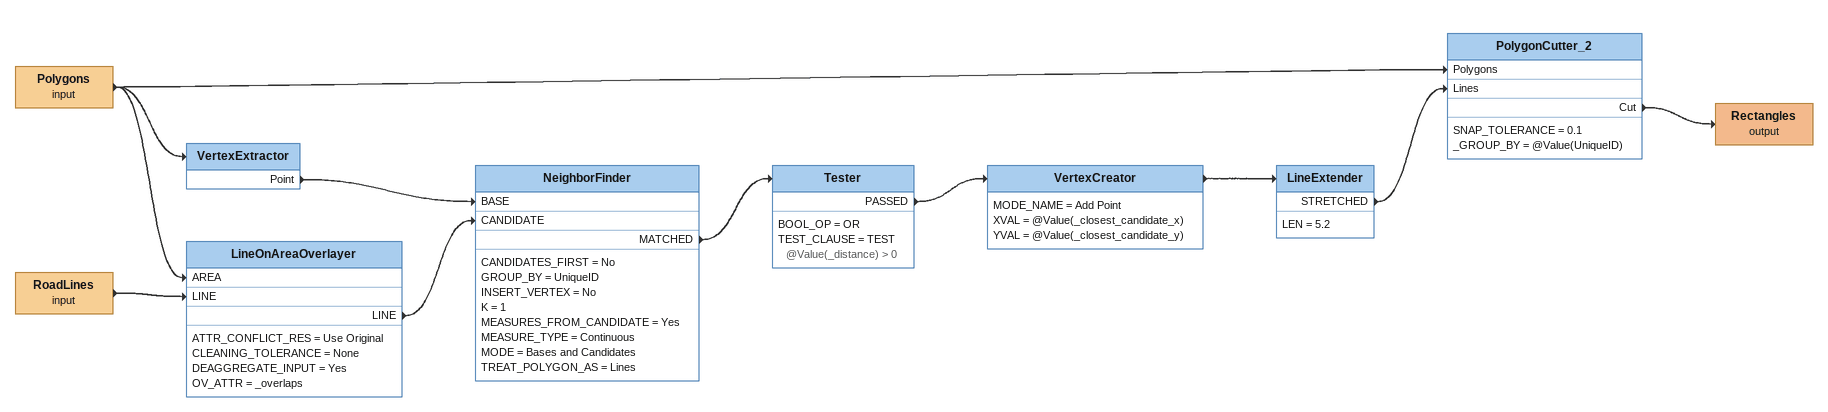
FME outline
Polygons (input)
    -> VertexExtractor
    -> PolygonCutter_2 [Polygons]
    -> LineOnAreaOverlayer [AREA]
VertexExtractor
    Point -> NeighborFinder [BASE]
RoadLines (input)
    -> LineOnAreaOverlayer [LINE]
LineOnAreaOverlayer
    ATTR_CONFLICT_RES = Use Original
    CLEANING_TOLERANCE = None
    DEAGGREGATE_INPUT = Yes
    OV_ATTR = _overlaps
    LINE -> NeighborFinder [CANDIDATE]
NeighborFinder
    CANDIDATES_FIRST = No
    GROUP_BY = UniqueID
    INSERT_VERTEX = No
    K = 1
    MEASURES_FROM_CANDIDATE = Yes
    MEASURE_TYPE = Continuous
    MODE = Bases and Candidates
    TREAT_POLYGON_AS = Lines
    MATCHED -> Tester
Tester
    BOOL_OP = OR
    TEST_CLAUSE = TEST @Value(_distance) > 0
    PASSED -> VertexCreator
VertexCreator
    MODE_NAME = Add Point
    XVAL = @Value(_closest_candidate_x)
    YVAL = @Value(_closest_candidate_y)
    -> LineExtender
LineExtender
    LEN = 5.2
    STRETCHED -> PolygonCutter_2 [Lines]
PolygonCutter_2
    SNAP_TOLERANCE = 0.1
    _GROUP_BY = @Value(UniqueID)
    Cut -> Rectangles (output)
Rectangles (output)
